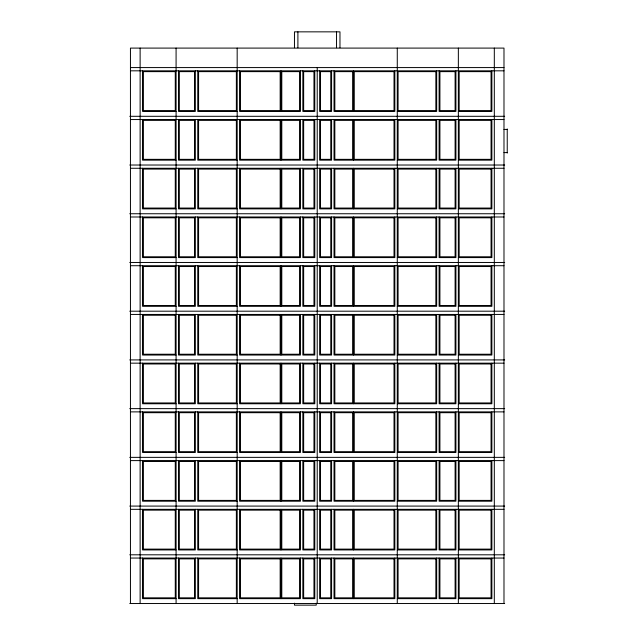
<?xml version="1.0" encoding="UTF-8"?>
<svg xmlns="http://www.w3.org/2000/svg" width="637" height="637" viewBox="0 0 637 637"><rect width="100%" height="100%" fill="white"/><g stroke="black" fill="none" stroke-linecap="round" stroke-linejoin="round"><path stroke-width="0.96" d="M130.45 67.578L503.986 67.578M130.45 70.826L503.986 70.826M176.083 111.427L142.561 111.427L142.561 70.826M237.171 111.427L197.765 111.427L197.765 70.826M397.273 111.427L436.671 111.427L436.671 70.826M458.353 111.427L491.875 111.427L491.875 70.826M129.765 116.3L504.671 116.3M130.45 119.549L503.986 119.549M503.986 129.43L507.235 129.43M503.986 152.593L507.235 152.593M176.083 160.15L142.561 160.15L142.561 119.549M237.171 160.15L197.765 160.15L197.765 119.549M397.273 160.15L436.671 160.15L436.671 119.549M458.353 160.15L491.875 160.15L491.875 119.549M129.765 165.023L504.671 165.023M130.45 168.272L503.986 168.272M176.083 208.872L142.561 208.872L142.561 168.272M237.171 208.872L197.765 208.872L197.765 168.272M397.273 208.872L436.671 208.872L436.671 168.272M458.353 208.872L491.875 208.872L491.875 168.272M129.765 213.745L504.671 213.745M130.45 216.994L503.986 216.994M176.083 257.595L142.561 257.595L142.561 216.994M237.171 257.595L197.765 257.595L197.765 216.994M397.273 257.595L436.671 257.595L436.671 216.994M458.353 257.595L491.875 257.595L491.875 216.994M129.765 262.468L504.671 262.468M130.45 265.717L503.986 265.717M176.083 306.317L142.561 306.317L142.561 265.717M237.171 306.317L197.765 306.317L197.765 265.717M397.273 306.317L436.671 306.317L436.671 265.717M458.353 306.317L491.875 306.317L491.875 265.717M129.765 311.19L504.671 311.19M130.45 314.439L503.986 314.439M176.083 355.04L142.561 355.04L142.561 314.439M237.171 355.04L197.765 355.04L197.765 314.439M397.273 355.04L436.671 355.04L436.671 314.439M458.353 355.04L491.875 355.04L491.875 314.439M129.765 359.913L504.671 359.913M130.45 363.162L503.986 363.162M176.083 403.762L142.561 403.762L142.561 363.162M237.171 403.762L197.765 403.762L197.765 363.162M397.273 403.762L436.671 403.762L436.671 363.162M458.353 403.762L491.875 403.762L491.875 363.162M129.765 408.636L504.671 408.636M130.45 411.884L503.986 411.884M176.083 452.485L142.561 452.485L142.561 411.884M237.171 452.485L197.765 452.485L197.765 411.884M397.273 452.485L436.671 452.485L436.671 411.884M458.353 452.485L491.875 452.485L491.875 411.884M129.765 457.358L504.671 457.358M130.45 460.607L503.986 460.607M176.083 501.208L142.561 501.208L142.561 460.607M237.171 501.208L197.765 501.208L197.765 460.607M397.273 501.208L436.671 501.208L436.671 460.607M458.353 501.208L491.875 501.208L491.875 460.607M129.765 506.081L504.671 506.081M130.45 509.329L503.986 509.329M176.083 549.93L142.561 549.93L142.561 509.329M237.171 549.93L197.765 549.93L197.765 509.329M397.273 549.93L436.671 549.93L436.671 509.329M458.353 549.93L491.875 549.93L491.875 509.329M129.765 554.803L504.671 554.803M130.45 558.052L503.986 558.052M176.083 598.653L142.561 598.653L142.561 558.052M237.171 598.653L197.765 598.653L197.765 558.052M397.273 598.653L436.671 598.653L436.671 558.052M458.353 598.653L491.875 598.653L491.875 558.052M129.765 603.526L504.671 603.526M507.235 128.945L507.235 153.079M503.986 603.526L503.986 48.093L130.45 48.093L130.45 603.526M494.312 48.093L494.312 603.526M458.353 48.093L458.353 603.526M455.917 70.826L455.917 111.427L439.108 111.427L439.108 70.826M455.917 119.549L455.917 160.15L439.108 160.15L439.108 119.549M455.917 168.272L455.917 208.872L439.108 208.872L439.108 168.272M455.917 216.994L455.917 257.595L439.108 257.595L439.108 216.994M455.917 265.717L455.917 306.317L439.108 306.317L439.108 265.717M455.917 314.439L455.917 355.04L439.108 355.04L439.108 314.439M455.917 363.162L455.917 403.762L439.108 403.762L439.108 363.162M455.917 411.884L455.917 452.485L439.108 452.485L439.108 411.884M455.917 460.607L455.917 501.208L439.108 501.208L439.108 460.607M455.917 509.329L455.917 549.93L439.108 549.93L439.108 509.329M455.917 558.052L455.917 598.653L439.108 598.653L439.108 558.052M397.273 48.093L397.273 603.526M394.836 70.826L394.836 111.427L334.027 111.427L334.027 70.826M394.836 119.549L394.836 160.15L334.027 160.15L334.027 119.549M394.836 168.272L394.836 208.872L334.027 208.872L334.027 168.272M394.836 216.994L394.836 257.595L334.027 257.595L334.027 216.994M394.836 265.717L394.836 306.317L334.027 306.317L334.027 265.717M394.836 314.439L394.836 355.04L334.027 355.04L334.027 314.439M394.836 363.162L394.836 403.762L334.027 403.762L334.027 363.162M394.836 411.884L394.836 452.485L334.027 452.485L334.027 411.884M394.836 460.607L394.836 501.208L334.027 501.208L334.027 460.607M394.836 509.329L394.836 549.93L334.027 549.93L334.027 509.329M394.836 558.052L394.836 598.653L334.027 598.653L334.027 558.052M353.455 70.826L353.455 111.427M353.455 119.549L353.455 160.15M353.455 168.272L353.455 208.872M353.455 216.994L353.455 257.595M353.455 265.717L353.455 306.317M353.455 314.439L353.455 355.04M353.455 363.162L353.455 403.762M353.455 411.884L353.455 452.485M353.455 460.607L353.455 501.208M353.455 509.329L353.455 549.93M353.455 558.052L353.455 598.653M339.975 47.727L339.975 31.85L294.461 31.85L294.461 47.727M336.535 31.85L336.535 47.727M331.59 70.826L331.59 111.427L319.655 111.427L319.655 70.826M331.59 119.549L331.59 160.15L319.655 160.15L319.655 119.549M331.59 168.272L331.59 208.872L319.655 208.872L319.655 168.272M331.59 216.994L331.59 257.595L319.655 257.595L319.655 216.994M331.59 265.717L331.59 306.317L319.655 306.317L319.655 265.717M331.59 314.439L331.59 355.04L319.655 355.04L319.655 314.439M331.59 363.162L331.59 403.762L319.655 403.762L319.655 363.162M331.59 411.884L331.59 452.485L319.655 452.485L319.655 411.884M331.59 460.607L331.59 501.208L319.655 501.208L319.655 460.607M331.59 509.329L331.59 549.93L319.655 549.93L319.655 509.329M331.59 558.052L331.59 598.653L319.655 598.653L319.655 558.052M317.218 67.578L317.218 603.526M316.231 603.159L316.231 605.15L294.461 605.15L294.461 603.159M314.782 70.826L314.782 111.427L302.846 111.427L302.846 70.826M314.782 119.549L314.782 160.15L302.846 160.15L302.846 119.549M314.782 168.272L314.782 208.872L302.846 208.872L302.846 168.272M314.782 216.994L314.782 257.595L302.846 257.595L302.846 216.994M314.782 265.717L314.782 306.317L302.846 306.317L302.846 265.717M314.782 314.439L314.782 355.04L302.846 355.04L302.846 314.439M314.782 363.162L314.782 403.762L302.846 403.762L302.846 363.162M314.782 411.884L314.782 452.485L302.846 452.485L302.846 411.884M314.782 460.607L314.782 501.208L302.846 501.208L302.846 460.607M314.782 509.329L314.782 549.93L302.846 549.93L302.846 509.329M314.782 558.052L314.782 598.653L302.846 598.653L302.846 558.052M300.409 70.826L300.409 111.427L239.608 111.427L239.608 70.826M300.409 119.549L300.409 160.15L239.608 160.15L239.608 119.549M300.409 168.272L300.409 208.872L239.608 208.872L239.608 168.272M300.409 216.994L300.409 257.595L239.608 257.595L239.608 216.994M300.409 265.717L300.409 306.317L239.608 306.317L239.608 265.717M300.409 314.439L300.409 355.04L239.608 355.04L239.608 314.439M300.409 363.162L300.409 403.762L239.608 403.762L239.608 363.162M300.409 411.884L300.409 452.485L239.608 452.485L239.608 411.884M300.409 460.607L300.409 501.208L239.608 501.208L239.608 460.607M300.409 509.329L300.409 549.93L239.608 549.93L239.608 509.329M300.409 558.052L300.409 598.653L239.608 598.653L239.608 558.052M297.901 31.85L297.901 47.727M280.981 70.826L280.981 111.427M280.981 119.549L280.981 160.15M280.981 168.272L280.981 208.872M280.981 216.994L280.981 257.595M280.981 265.717L280.981 306.317M280.981 314.439L280.981 355.04M280.981 363.162L280.981 403.762M280.981 411.884L280.981 452.485M280.981 460.607L280.981 501.208M280.981 509.329L280.981 549.93M280.981 558.052L280.981 598.653M237.171 48.093L237.171 603.526M195.328 70.826L195.328 111.427L178.519 111.427L178.519 70.826M195.328 119.549L195.328 160.15L178.519 160.15L178.519 119.549M195.328 168.272L195.328 208.872L178.519 208.872L178.519 168.272M195.328 216.994L195.328 257.595L178.519 257.595L178.519 216.994M195.328 265.717L195.328 306.317L178.519 306.317L178.519 265.717M195.328 314.439L195.328 355.04L178.519 355.04L178.519 314.439M195.328 363.162L195.328 403.762L178.519 403.762L178.519 363.162M195.328 411.884L195.328 452.485L178.519 452.485L178.519 411.884M195.328 460.607L195.328 501.208L178.519 501.208L178.519 460.607M195.328 509.329L195.328 549.93L178.519 549.93L178.519 509.329M195.328 558.052L195.328 598.653L178.519 598.653L178.519 558.052M176.083 48.093L176.083 603.526M140.124 48.093L140.124 603.526M175.271 71.639L143.373 71.639L143.373 110.615L175.271 110.615L175.271 71.639M194.516 71.639L179.331 71.639L179.331 110.615L194.516 110.615L194.516 71.639M236.359 71.639L198.577 71.639L198.577 110.615L236.359 110.615L236.359 71.639M280.169 71.639L240.412 71.639L240.412 110.615L280.169 110.615L280.169 71.639M299.597 71.639L281.793 71.639L281.793 110.615L299.597 110.615L299.597 71.639M313.969 71.639L303.658 71.639L303.658 110.615L313.969 110.615L313.969 71.639M330.778 71.639L320.467 71.639L320.467 110.615L330.778 110.615L330.778 71.639M352.643 71.639L334.839 71.639L334.839 110.615L352.643 110.615L352.643 71.639M394.024 71.639L354.268 71.639L354.268 110.615L394.024 110.615L394.024 71.639M435.859 71.639L398.085 71.639L398.085 110.615L435.859 110.615L435.859 71.639M455.105 71.639L439.92 71.639L439.92 110.615L455.105 110.615L455.105 71.639M491.063 71.639L459.166 71.639L459.166 110.615L491.063 110.615L491.063 71.639M175.271 120.361L143.373 120.361L143.373 159.338L175.271 159.338L175.271 120.361M194.516 120.361L179.331 120.361L179.331 159.338L194.516 159.338L194.516 120.361M236.359 120.361L198.577 120.361L198.577 159.338L236.359 159.338L236.359 120.361M280.169 120.361L240.412 120.361L240.412 159.338L280.169 159.338L280.169 120.361M299.597 120.361L281.793 120.361L281.793 159.338L299.597 159.338L299.597 120.361M313.969 120.361L303.658 120.361L303.658 159.338L313.969 159.338L313.969 120.361M330.778 120.361L320.467 120.361L320.467 159.338L330.778 159.338L330.778 120.361M352.643 120.361L334.839 120.361L334.839 159.338L352.643 159.338L352.643 120.361M394.024 120.361L354.268 120.361L354.268 159.338L394.024 159.338L394.024 120.361M435.859 120.361L398.085 120.361L398.085 159.338L435.859 159.338L435.859 120.361M455.105 120.361L439.92 120.361L439.92 159.338L455.105 159.338L455.105 120.361M491.063 120.361L459.166 120.361L459.166 159.338L491.063 159.338L491.063 120.361M175.271 169.084L143.373 169.084L143.373 208.06L175.271 208.06L175.271 169.084M194.516 169.084L179.331 169.084L179.331 208.06L194.516 208.06L194.516 169.084M236.359 169.084L198.577 169.084L198.577 208.06L236.359 208.06L236.359 169.084M280.169 169.084L240.412 169.084L240.412 208.06L280.169 208.06L280.169 169.084M299.597 169.084L281.793 169.084L281.793 208.06L299.597 208.06L299.597 169.084M313.969 169.084L303.658 169.084L303.658 208.06L313.969 208.06L313.969 169.084M330.778 169.084L320.467 169.084L320.467 208.06L330.778 208.06L330.778 169.084M352.643 169.084L334.839 169.084L334.839 208.06L352.643 208.06L352.643 169.084M394.024 169.084L354.268 169.084L354.268 208.06L394.024 208.06L394.024 169.084M435.859 169.084L398.085 169.084L398.085 208.06L435.859 208.06L435.859 169.084M455.105 169.084L439.92 169.084L439.92 208.06L455.105 208.06L455.105 169.084M491.063 169.084L459.166 169.084L459.166 208.06L491.063 208.06L491.063 169.084M175.271 217.806L143.373 217.806L143.373 256.783L175.271 256.783L175.271 217.806M194.516 217.806L179.331 217.806L179.331 256.783L194.516 256.783L194.516 217.806M236.359 217.806L198.577 217.806L198.577 256.783L236.359 256.783L236.359 217.806M280.169 217.806L240.412 217.806L240.412 256.783L280.169 256.783L280.169 217.806M299.597 217.806L281.793 217.806L281.793 256.783L299.597 256.783L299.597 217.806M313.969 217.806L303.658 217.806L303.658 256.783L313.969 256.783L313.969 217.806M330.778 217.806L320.467 217.806L320.467 256.783L330.778 256.783L330.778 217.806M352.643 217.806L334.839 217.806L334.839 256.783L352.643 256.783L352.643 217.806M394.024 217.806L354.268 217.806L354.268 256.783L394.024 256.783L394.024 217.806M435.859 217.806L398.085 217.806L398.085 256.783L435.859 256.783L435.859 217.806M455.105 217.806L439.92 217.806L439.92 256.783L455.105 256.783L455.105 217.806M491.063 217.806L459.166 217.806L459.166 256.783L491.063 256.783L491.063 217.806M175.271 266.529L143.373 266.529L143.373 305.505L175.271 305.505L175.271 266.529M194.516 266.529L179.331 266.529L179.331 305.505L194.516 305.505L194.516 266.529M236.359 266.529L198.577 266.529L198.577 305.505L236.359 305.505L236.359 266.529M280.169 266.529L240.412 266.529L240.412 305.505L280.169 305.505L280.169 266.529M299.597 266.529L281.793 266.529L281.793 305.505L299.597 305.505L299.597 266.529M313.969 266.529L303.658 266.529L303.658 305.505L313.969 305.505L313.969 266.529M330.778 266.529L320.467 266.529L320.467 305.505L330.778 305.505L330.778 266.529M352.643 266.529L334.839 266.529L334.839 305.505L352.643 305.505L352.643 266.529M394.024 266.529L354.268 266.529L354.268 305.505L394.024 305.505L394.024 266.529M435.859 266.529L398.085 266.529L398.085 305.505L435.859 305.505L435.859 266.529M455.105 266.529L439.92 266.529L439.92 305.505L455.105 305.505L455.105 266.529M491.063 266.529L459.166 266.529L459.166 305.505L491.063 305.505L491.063 266.529M175.271 315.251L143.373 315.251L143.373 354.228L175.271 354.228L175.271 315.251M194.516 315.251L179.331 315.251L179.331 354.228L194.516 354.228L194.516 315.251M236.359 315.251L198.577 315.251L198.577 354.228L236.359 354.228L236.359 315.251M280.169 315.251L240.412 315.251L240.412 354.228L280.169 354.228L280.169 315.251M299.597 315.251L281.793 315.251L281.793 354.228L299.597 354.228L299.597 315.251M313.969 315.251L303.658 315.251L303.658 354.228L313.969 354.228L313.969 315.251M330.778 315.251L320.467 315.251L320.467 354.228L330.778 354.228L330.778 315.251M352.643 315.251L334.839 315.251L334.839 354.228L352.643 354.228L352.643 315.251M394.024 315.251L354.268 315.251L354.268 354.228L394.024 354.228L394.024 315.251M435.859 315.251L398.085 315.251L398.085 354.228L435.859 354.228L435.859 315.251M455.105 315.251L439.92 315.251L439.92 354.228L455.105 354.228L455.105 315.251M491.063 315.251L459.166 315.251L459.166 354.228L491.063 354.228L491.063 315.251M175.271 363.974L143.373 363.974L143.373 402.95L175.271 402.95L175.271 363.974M194.516 363.974L179.331 363.974L179.331 402.95L194.516 402.95L194.516 363.974M236.359 363.974L198.577 363.974L198.577 402.95L236.359 402.95L236.359 363.974M280.169 363.974L240.412 363.974L240.412 402.95L280.169 402.95L280.169 363.974M299.597 363.974L281.793 363.974L281.793 402.95L299.597 402.95L299.597 363.974M313.969 363.974L303.658 363.974L303.658 402.95L313.969 402.95L313.969 363.974M330.778 363.974L320.467 363.974L320.467 402.95L330.778 402.95L330.778 363.974M352.643 363.974L334.839 363.974L334.839 402.95L352.643 402.95L352.643 363.974M394.024 363.974L354.268 363.974L354.268 402.95L394.024 402.95L394.024 363.974M435.859 363.974L398.085 363.974L398.085 402.95L435.859 402.95L435.859 363.974M455.105 363.974L439.92 363.974L439.92 402.95L455.105 402.95L455.105 363.974M491.063 363.974L459.166 363.974L459.166 402.95L491.063 402.95L491.063 363.974M175.271 412.696L143.373 412.696L143.373 451.673L175.271 451.673L175.271 412.696M194.516 412.696L179.331 412.696L179.331 451.673L194.516 451.673L194.516 412.696M236.359 412.696L198.577 412.696L198.577 451.673L236.359 451.673L236.359 412.696M280.169 412.696L240.412 412.696L240.412 451.673L280.169 451.673L280.169 412.696M299.597 412.696L281.793 412.696L281.793 451.673L299.597 451.673L299.597 412.696M313.969 412.696L303.658 412.696L303.658 451.673L313.969 451.673L313.969 412.696M330.778 412.696L320.467 412.696L320.467 451.673L330.778 451.673L330.778 412.696M352.643 412.696L334.839 412.696L334.839 451.673L352.643 451.673L352.643 412.696M394.024 412.696L354.268 412.696L354.268 451.673L394.024 451.673L394.024 412.696M435.859 412.696L398.085 412.696L398.085 451.673L435.859 451.673L435.859 412.696M455.105 412.696L439.92 412.696L439.92 451.673L455.105 451.673L455.105 412.696M491.063 412.696L459.166 412.696L459.166 451.673L491.063 451.673L491.063 412.696M175.271 461.419L143.373 461.419L143.373 500.395L175.271 500.395L175.271 461.419M194.516 461.419L179.331 461.419L179.331 500.395L194.516 500.395L194.516 461.419M236.359 461.419L198.577 461.419L198.577 500.395L236.359 500.395L236.359 461.419M280.169 461.419L240.412 461.419L240.412 500.395L280.169 500.395L280.169 461.419M299.597 461.419L281.793 461.419L281.793 500.395L299.597 500.395L299.597 461.419M313.969 461.419L303.658 461.419L303.658 500.395L313.969 500.395L313.969 461.419M330.778 461.419L320.467 461.419L320.467 500.395L330.778 500.395L330.778 461.419M352.643 461.419L334.839 461.419L334.839 500.395L352.643 500.395L352.643 461.419M394.024 461.419L354.268 461.419L354.268 500.395L394.024 500.395L394.024 461.419M435.859 461.419L398.085 461.419L398.085 500.395L435.859 500.395L435.859 461.419M455.105 461.419L439.92 461.419L439.92 500.395L455.105 500.395L455.105 461.419M491.063 461.419L459.166 461.419L459.166 500.395L491.063 500.395L491.063 461.419M175.271 510.141L143.373 510.141L143.373 549.118L175.271 549.118L175.271 510.141M194.516 510.141L179.331 510.141L179.331 549.118L194.516 549.118L194.516 510.141M236.359 510.141L198.577 510.141L198.577 549.118L236.359 549.118L236.359 510.141M280.169 510.141L240.412 510.141L240.412 549.118L280.169 549.118L280.169 510.141M299.597 510.141L281.793 510.141L281.793 549.118L299.597 549.118L299.597 510.141M313.969 510.141L303.658 510.141L303.658 549.118L313.969 549.118L313.969 510.141M330.778 510.141L320.467 510.141L320.467 549.118L330.778 549.118L330.778 510.141M352.643 510.141L334.839 510.141L334.839 549.118L352.643 549.118L352.643 510.141M394.024 510.141L354.268 510.141L354.268 549.118L394.024 549.118L394.024 510.141M435.859 510.141L398.085 510.141L398.085 549.118L435.859 549.118L435.859 510.141M455.105 510.141L439.92 510.141L439.92 549.118L455.105 549.118L455.105 510.141M491.063 510.141L459.166 510.141L459.166 549.118L491.063 549.118L491.063 510.141M175.271 558.864L143.373 558.864L143.373 597.84L175.271 597.84L175.271 558.864M194.516 558.864L179.331 558.864L179.331 597.84L194.516 597.84L194.516 558.864M236.359 558.864L198.577 558.864L198.577 597.84L236.359 597.84L236.359 558.864M280.169 558.864L240.412 558.864L240.412 597.84L280.169 597.84L280.169 558.864M299.597 558.864L281.793 558.864L281.793 597.84L299.597 597.84L299.597 558.864M313.969 558.864L303.658 558.864L303.658 597.84L313.969 597.84L313.969 558.864M330.778 558.864L320.467 558.864L320.467 597.84L330.778 597.84L330.778 558.864M352.643 558.864L334.839 558.864L334.839 597.84L352.643 597.84L352.643 558.864M394.024 558.864L354.268 558.864L354.268 597.84L394.024 597.84L394.024 558.864M435.859 558.864L398.085 558.864L398.085 597.84L435.859 597.84L435.859 558.864M455.105 558.864L439.92 558.864L439.92 597.84L455.105 597.84L455.105 558.864M491.063 558.864L459.166 558.864L459.166 597.84L491.063 597.84L491.063 558.864"/></g></svg>
